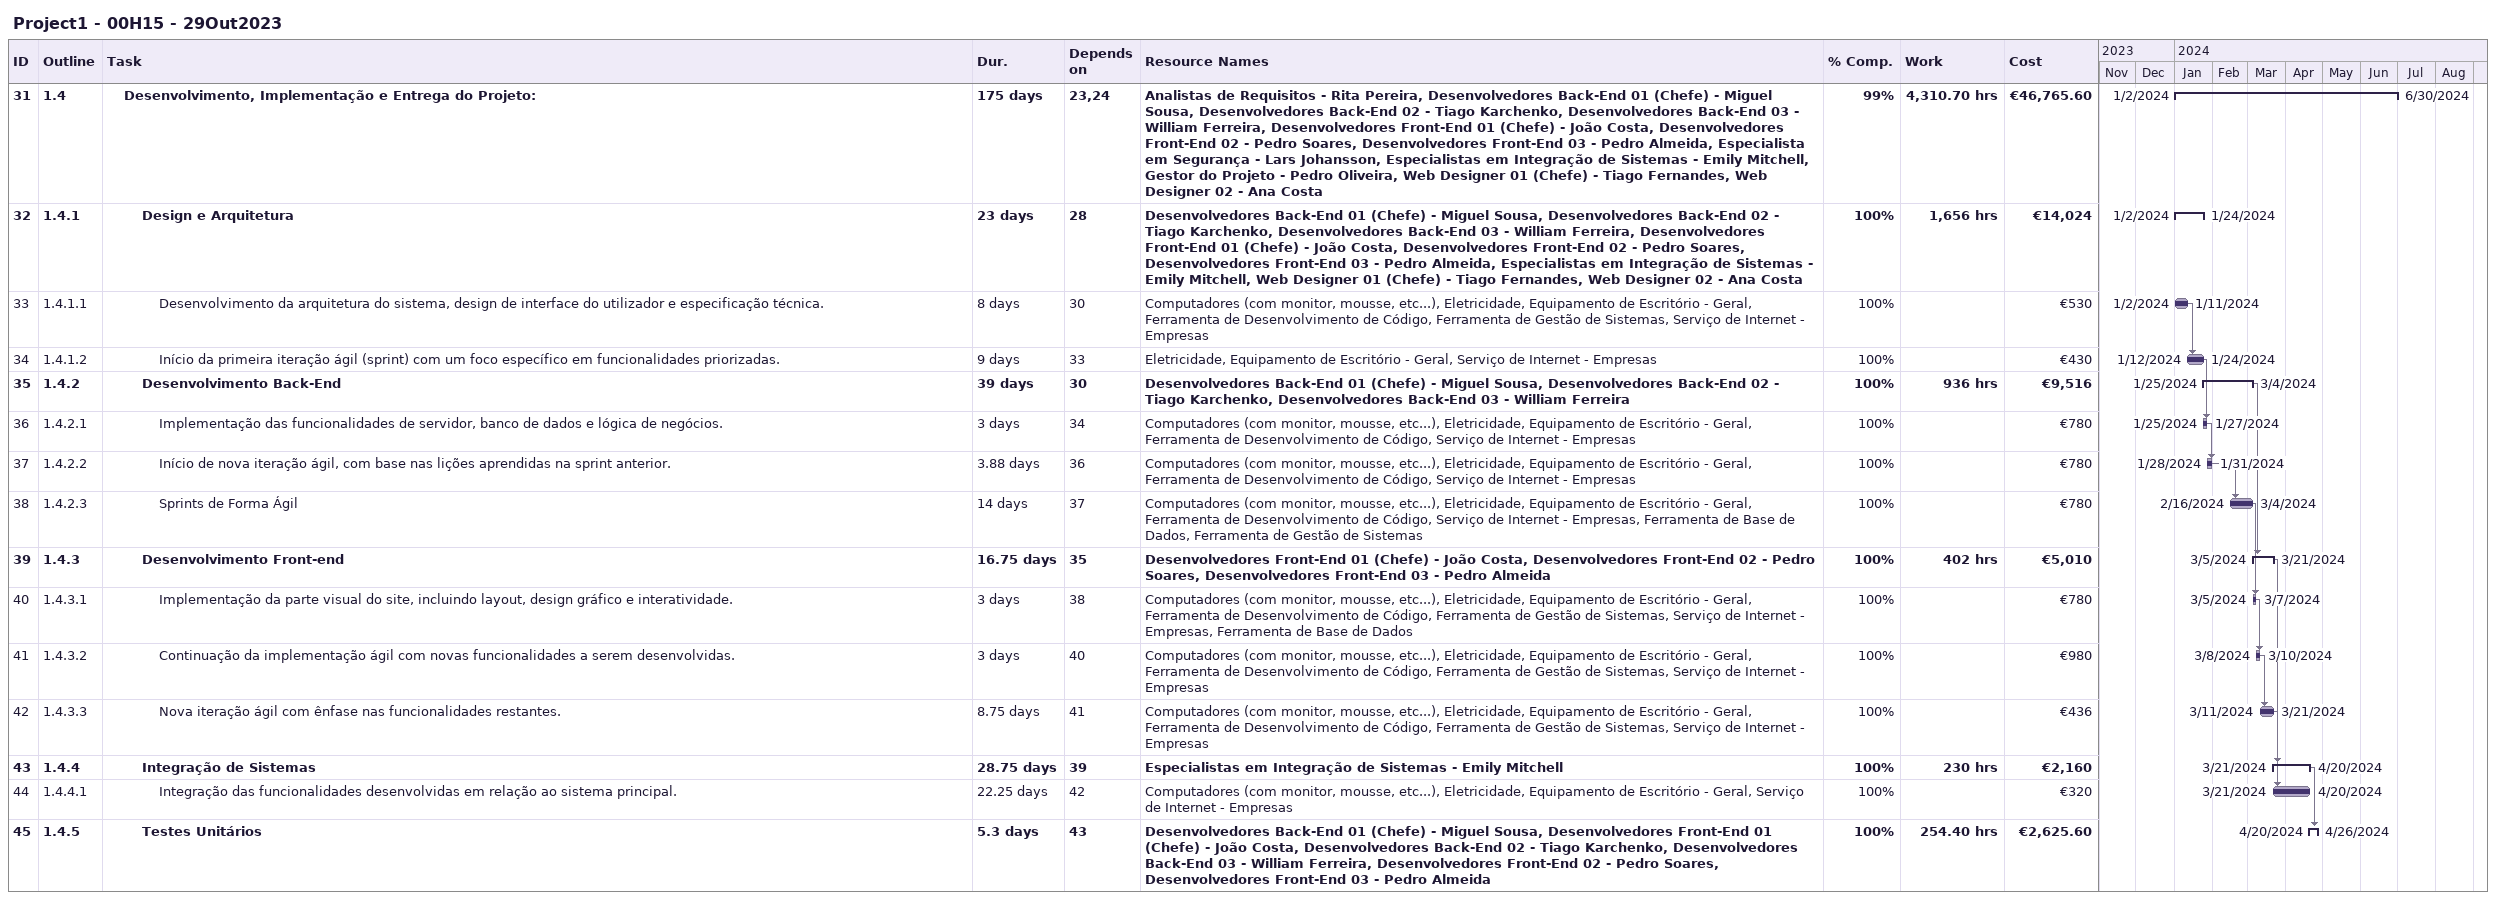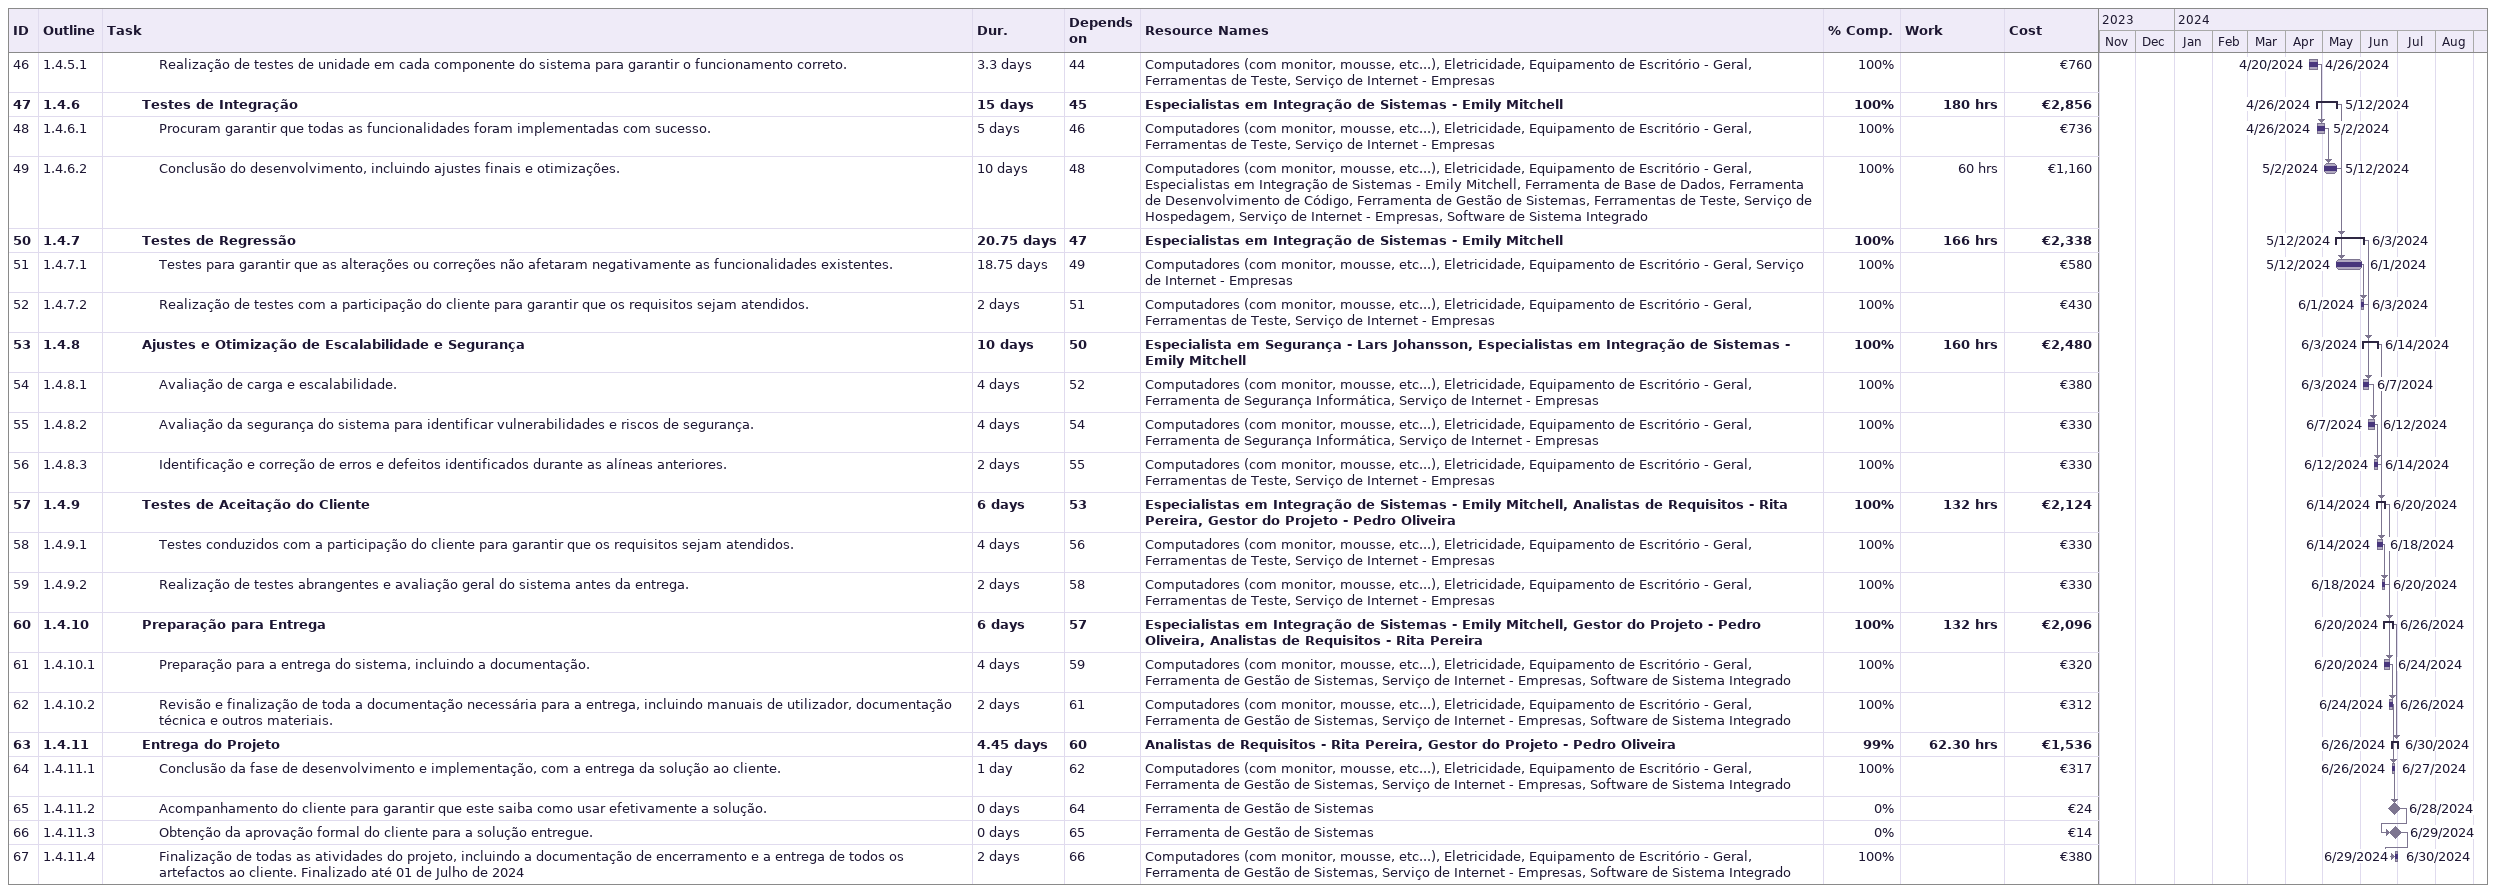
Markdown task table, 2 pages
Project1 - 00H15 - 29Out2023

| ID | WBS | Task | Duration | Start | Finish | Predecessors | Resources | % complete | Work (h) | Cost (€) |
|---|---|---|---|---|---|---|---|---|---|---|
| 31 | 1.4 | **Desenvolvimento, Implementação e Entrega do Projeto:** | 175d | 2024-01-02 | 2024-06-30 | 23, 24 | Analistas de Requisitos - Rita Pereira, Desenvolvedores Back-End 01 (Chefe) - Miguel Sousa, Desenvolvedores Back-End 02 - Tiago Karchenko, Desenvolvedores Back-End 03 - William Ferreira, Desenvolvedores Front-End 01 (Chefe) - João Costa, Desenvolvedores Front-End 02 - Pedro Soares, Desenvolvedores Front-End 03 - Pedro Almeida, Especialista em Segurança - Lars Johansson, Especialistas em Integração de Sistemas - Emily Mitchell, Gestor do Projeto - Pedro Oliveira, Web Designer 01 (Chefe) - Tiago Fernandes, Web Designer 02 - Ana Costa | 99 | 4310.70 | 46765.60 |
| 32 | 1.4.1 | **Design e Arquitetura** | 23d | 2024-01-02 | 2024-01-24 | 28 | Desenvolvedores Back-End 01 (Chefe) - Miguel Sousa, Desenvolvedores Back-End 02 - Tiago Karchenko, Desenvolvedores Back-End 03 - William Ferreira, Desenvolvedores Front-End 01 (Chefe) - João Costa, Desenvolvedores Front-End 02 - Pedro Soares, Desenvolvedores Front-End 03 - Pedro Almeida, Especialistas em Integração de Sistemas - Emily Mitchell, Web Designer 01 (Chefe) - Tiago Fernandes, Web Designer 02 - Ana Costa | 100 | 1656 | 14024 |
| 33 | 1.4.1.1 | Desenvolvimento da arquitetura do sistema, design de interface do utilizador e especificação técnica. | 8d | 2024-01-02 | 2024-01-11 | 30 | Computadores (com monitor, mousse, etc...), Eletricidade, Equipamento de Escritório - Geral, Ferramenta de Desenvolvimento de Código, Ferramenta de Gestão de Sistemas, Serviço de Internet - Empresas | 100 |  | 530 |
| 34 | 1.4.1.2 | Início da primeira iteração ágil (sprint) com um foco específico em funcionalidades priorizadas. | 9d | 2024-01-12 | 2024-01-24 | 33 | Eletricidade, Equipamento de Escritório - Geral, Serviço de Internet - Empresas | 100 |  | 430 |
| 35 | 1.4.2 | **Desenvolvimento Back-End** | 39d | 2024-01-25 | 2024-03-04 | 30 | Desenvolvedores Back-End 01 (Chefe) - Miguel Sousa, Desenvolvedores Back-End 02 - Tiago Karchenko, Desenvolvedores Back-End 03 - William Ferreira | 100 | 936 | 9516 |
| 36 | 1.4.2.1 | Implementação das funcionalidades de servidor, banco de dados e lógica de negócios. | 3d | 2024-01-25 | 2024-01-27 | 34 | Computadores (com monitor, mousse, etc...), Eletricidade, Equipamento de Escritório - Geral, Ferramenta de Desenvolvimento de Código, Serviço de Internet - Empresas | 100 |  | 780 |
| 37 | 1.4.2.2 | Início de nova iteração ágil, com base nas lições aprendidas na sprint anterior. | 3.88d | 2024-01-28 | 2024-01-31 | 36 | Computadores (com monitor, mousse, etc...), Eletricidade, Equipamento de Escritório - Geral, Ferramenta de Desenvolvimento de Código, Serviço de Internet - Empresas | 100 |  | 780 |
| 38 | 1.4.2.3 | Sprints de Forma Ágil | 14d | 2024-02-16 | 2024-03-04 | 37 | Computadores (com monitor, mousse, etc...), Eletricidade, Equipamento de Escritório - Geral, Ferramenta de Desenvolvimento de Código, Serviço de Internet - Empresas, Ferramenta de Base de Dados, Ferramenta de Gestão de Sistemas | 100 |  | 780 |
| 39 | 1.4.3 | **Desenvolvimento Front-end** | 16.75d | 2024-03-05 | 2024-03-21 | 35 | Desenvolvedores Front-End 01 (Chefe) - João Costa, Desenvolvedores Front-End 02 - Pedro Soares, Desenvolvedores Front-End 03 - Pedro Almeida | 100 | 402 | 5010 |
| 40 | 1.4.3.1 | Implementação da parte visual do site, incluindo layout, design gráfico e interatividade. | 3d | 2024-03-05 | 2024-03-07 | 38 | Computadores (com monitor, mousse, etc...), Eletricidade, Equipamento de Escritório - Geral, Ferramenta de Desenvolvimento de Código, Ferramenta de Gestão de Sistemas, Serviço de Internet - Empresas, Ferramenta de Base de Dados | 100 |  | 780 |
| 41 | 1.4.3.2 | Continuação da implementação ágil com novas funcionalidades a serem desenvolvidas. | 3d | 2024-03-08 | 2024-03-10 | 40 | Computadores (com monitor, mousse, etc...), Eletricidade, Equipamento de Escritório - Geral, Ferramenta de Desenvolvimento de Código, Ferramenta de Gestão de Sistemas, Serviço de Internet - Empresas | 100 |  | 980 |
| 42 | 1.4.3.3 | Nova iteração ágil com ênfase nas funcionalidades restantes. | 8.75d | 2024-03-11 | 2024-03-21 | 41 | Computadores (com monitor, mousse, etc...), Eletricidade, Equipamento de Escritório - Geral, Ferramenta de Desenvolvimento de Código, Ferramenta de Gestão de Sistemas, Serviço de Internet - Empresas | 100 |  | 436 |
| 43 | 1.4.4 | **Integração de Sistemas** | 28.75d | 2024-03-21 | 2024-04-20 | 39 | Especialistas em Integração de Sistemas - Emily Mitchell | 100 | 230 | 2160 |
| 44 | 1.4.4.1 | Integração das funcionalidades desenvolvidas em relação ao sistema principal. | 22.25d | 2024-03-21 | 2024-04-20 | 42 | Computadores (com monitor, mousse, etc...), Eletricidade, Equipamento de Escritório - Geral, Serviço de Internet - Empresas | 100 |  | 320 |
| 45 | 1.4.5 | **Testes Unitários** | 5.3d | 2024-04-20 | 2024-04-26 | 43 | Desenvolvedores Back-End 01 (Chefe) - Miguel Sousa, Desenvolvedores Front-End 01 (Chefe) - João Costa, Desenvolvedores Back-End 02 - Tiago Karchenko, Desenvolvedores Back-End 03 - William Ferreira, Desenvolvedores Front-End 02 - Pedro Soares, Desenvolvedores Front-End 03 - Pedro Almeida | 100 | 254.40 | 2625.60 |
| 46 | 1.4.5.1 | Realização de testes de unidade em cada componente do sistema para garantir o funcionamento correto. | 3.3d | 2024-04-20 | 2024-04-26 | 44 | Computadores (com monitor, mousse, etc...), Eletricidade, Equipamento de Escritório - Geral, Ferramentas de Teste, Serviço de Internet - Empresas | 100 |  | 760 |
| 47 | 1.4.6 | **Testes de Integração** | 15d | 2024-04-26 | 2024-05-12 | 45 | Especialistas em Integração de Sistemas - Emily Mitchell | 100 | 180 | 2856 |
| 48 | 1.4.6.1 | Procuram garantir que todas as funcionalidades foram implementadas com sucesso. | 5d | 2024-04-26 | 2024-05-02 | 46 | Computadores (com monitor, mousse, etc...), Eletricidade, Equipamento de Escritório - Geral, Ferramentas de Teste, Serviço de Internet - Empresas | 100 |  | 736 |
| 49 | 1.4.6.2 | Conclusão do desenvolvimento, incluindo ajustes finais e otimizações. | 10d | 2024-05-02 | 2024-05-12 | 48 | Computadores (com monitor, mousse, etc...), Eletricidade, Equipamento de Escritório - Geral, Especialistas em Integração de Sistemas - Emily Mitchell, Ferramenta de Base de Dados, Ferramenta de Desenvolvimento de Código, Ferramenta de Gestão de Sistemas, Ferramentas de Teste, Serviço de Hospedagem, Serviço de Internet - Empresas, Software de Sistema Integrado | 100 | 60 | 1160 |
| 50 | 1.4.7 | **Testes de Regressão** | 20.75d | 2024-05-12 | 2024-06-03 | 47 | Especialistas em Integração de Sistemas - Emily Mitchell | 100 | 166 | 2338 |
| 51 | 1.4.7.1 | Testes para garantir que as alterações ou correções não afetaram negativamente as funcionalidades existentes. | 18.75d | 2024-05-12 | 2024-06-01 | 49 | Computadores (com monitor, mousse, etc...), Eletricidade, Equipamento de Escritório - Geral, Serviço de Internet - Empresas | 100 |  | 580 |
| 52 | 1.4.7.2 | Realização de testes com a participação do cliente para garantir que os requisitos sejam atendidos. | 2d | 2024-06-01 | 2024-06-03 | 51 | Computadores (com monitor, mousse, etc...), Eletricidade, Equipamento de Escritório - Geral, Ferramentas de Teste, Serviço de Internet - Empresas | 100 |  | 430 |
| 53 | 1.4.8 | **Ajustes e Otimização de Escalabilidade e Segurança** | 10d | 2024-06-03 | 2024-06-14 | 50 | Especialista em Segurança - Lars Johansson, Especialistas em Integração de Sistemas - Emily Mitchell | 100 | 160 | 2480 |
| 54 | 1.4.8.1 | Avaliação de carga e escalabilidade. | 4d | 2024-06-03 | 2024-06-07 | 52 | Computadores (com monitor, mousse, etc...), Eletricidade, Equipamento de Escritório - Geral, Ferramenta de Segurança Informática, Serviço de Internet - Empresas | 100 |  | 380 |
| 55 | 1.4.8.2 | Avaliação da segurança do sistema para identificar vulnerabilidades e riscos de segurança. | 4d | 2024-06-07 | 2024-06-12 | 54 | Computadores (com monitor, mousse, etc...), Eletricidade, Equipamento de Escritório - Geral, Ferramenta de Segurança Informática, Serviço de Internet - Empresas | 100 |  | 330 |
| 56 | 1.4.8.3 | Identificação e correção de erros e defeitos identificados durante as alíneas anteriores. | 2d | 2024-06-12 | 2024-06-14 | 55 | Computadores (com monitor, mousse, etc...), Eletricidade, Equipamento de Escritório - Geral, Ferramentas de Teste, Serviço de Internet - Empresas | 100 |  | 330 |
| 57 | 1.4.9 | **Testes de Aceitação do Cliente** | 6d | 2024-06-14 | 2024-06-20 | 53 | Especialistas em Integração de Sistemas - Emily Mitchell, Analistas de Requisitos - Rita Pereira, Gestor do Projeto - Pedro Oliveira | 100 | 132 | 2124 |
| 58 | 1.4.9.1 | Testes conduzidos com a participação do cliente para garantir que os requisitos sejam atendidos. | 4d | 2024-06-14 | 2024-06-18 | 56 | Computadores (com monitor, mousse, etc...), Eletricidade, Equipamento de Escritório - Geral, Ferramentas de Teste, Serviço de Internet - Empresas | 100 |  | 330 |
| 59 | 1.4.9.2 | Realização de testes abrangentes e avaliação geral do sistema antes da entrega. | 2d | 2024-06-18 | 2024-06-20 | 58 | Computadores (com monitor, mousse, etc...), Eletricidade, Equipamento de Escritório - Geral, Ferramentas de Teste, Serviço de Internet - Empresas | 100 |  | 330 |
| 60 | 1.4.10 | **Preparação para Entrega** | 6d | 2024-06-20 | 2024-06-26 | 57 | Especialistas em Integração de Sistemas - Emily Mitchell, Gestor do Projeto - Pedro Oliveira, Analistas de Requisitos - Rita Pereira | 100 | 132 | 2096 |
| 61 | 1.4.10.1 | Preparação para a entrega do sistema, incluindo a documentação. | 4d | 2024-06-20 | 2024-06-24 | 59 | Computadores (com monitor, mousse, etc...), Eletricidade, Equipamento de Escritório - Geral, Ferramenta de Gestão de Sistemas, Serviço de Internet - Empresas, Software de Sistema Integrado | 100 |  | 320 |
| 62 | 1.4.10.2 | Revisão e finalização de toda a documentação necessária para a entrega, incluindo manuais de utilizador, documentação técnica e outros materiais. | 2d | 2024-06-24 | 2024-06-26 | 61 | Computadores (com monitor, mousse, etc...), Eletricidade, Equipamento de Escritório - Geral, Ferramenta de Gestão de Sistemas, Serviço de Internet - Empresas, Software de Sistema Integrado | 100 |  | 312 |
| 63 | 1.4.11 | **Entrega do Projeto** | 4.45d | 2024-06-26 | 2024-06-30 | 60 | Analistas de Requisitos - Rita Pereira, Gestor do Projeto - Pedro Oliveira | 99 | 62.30 | 1536 |
| 64 | 1.4.11.1 | Conclusão da fase de desenvolvimento e implementação, com a entrega da solução ao cliente. | 1d | 2024-06-26 | 2024-06-27 | 62 | Computadores (com monitor, mousse, etc...), Eletricidade, Equipamento de Escritório - Geral, Ferramenta de Gestão de Sistemas, Serviço de Internet - Empresas, Software de Sistema Integrado | 100 |  | 317 |
| 65 | 1.4.11.2 | Acompanhamento do cliente para garantir que este saiba como usar efetivamente a solução. | 0d | 2024-06-28 | 2024-06-28 | 64 | Ferramenta de Gestão de Sistemas | 0 |  | 24 |
| 66 | 1.4.11.3 | Obtenção da aprovação formal do cliente para a solução entregue. | 0d | 2024-06-29 | 2024-06-29 | 65 | Ferramenta de Gestão de Sistemas | 0 |  | 14 |
| 67 | 1.4.11.4 | Finalização de todas as atividades do projeto, incluindo a documentação de encerramento e a entrega de todos os artefactos ao cliente. Finalizado até 01 de Julho de 2024 | 2d | 2024-06-29 | 2024-06-30 | 66 | Computadores (com monitor, mousse, etc...), Eletricidade, Equipamento de Escritório - Geral, Ferramenta de Gestão de Sistemas, Serviço de Internet - Empresas, Software de Sistema Integrado | 100 |  | 380 |
